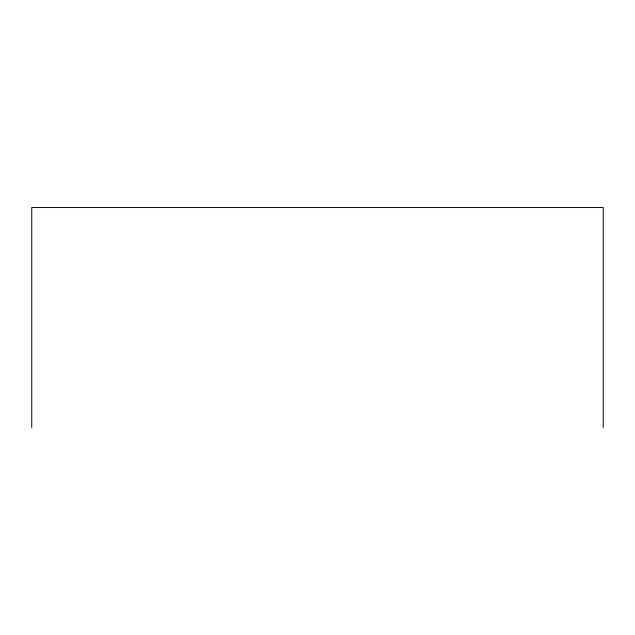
<?xml version="1.0" encoding="UTF-8"?>
<svg xmlns="http://www.w3.org/2000/svg" width="635" height="635" viewBox="0 0 635 635"><rect width="100%" height="100%" fill="white"/><g stroke="black" fill="none" stroke-linecap="round" stroke-linejoin="round"><path stroke-width="0.95" d="M603.25 427.458L603.25 207.542L31.75 207.542L31.75 427.458"/></g></svg>
